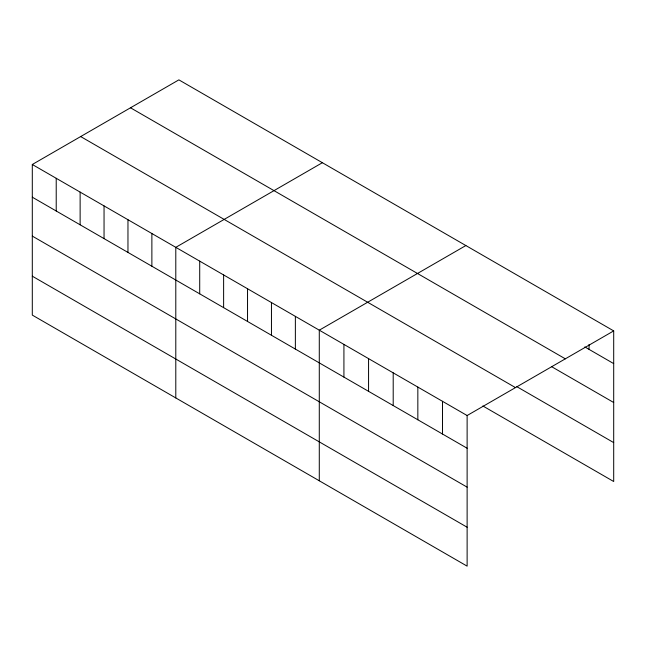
<?xml version="1.0" encoding="UTF-8"?>
<svg xmlns="http://www.w3.org/2000/svg" width="646" height="646" viewBox="0 0 646 646"><rect width="100%" height="100%" fill="white"/><g stroke="black" fill="none" stroke-linecap="round" stroke-linejoin="round"><path stroke-width="0.97" d="M32.3 164.488L467.123 415.531L467.123 566.138L32.3 315.095L32.3 164.488L178.877 79.862L613.7 330.905L613.7 481.512L482.853 405.971M322.37 162.711L175.793 247.337L175.793 397.936M465.863 245.553L319.285 330.179L319.285 480.777M467.123 415.531L613.7 330.905M584.808 346.926L613.7 363.609M130.508 107.793L565.331 358.837M551.676 366.71L613.7 402.515M516.84 386.679L613.7 442.607M80.669 136.564L515.492 387.608M32.3 197.191L467.123 448.235M32.3 236.097L467.123 487.141M32.3 276.181L467.123 527.225M589.063 344.431L589.063 349.381M442.486 401.303L442.486 434.007M417.841 387.083L417.841 419.779M393.204 372.855L393.204 405.559M368.567 358.627L368.567 391.331M343.922 344.407L343.922 377.103M295.367 316.37L295.367 349.074M271.457 302.562L271.457 335.266M247.539 288.754L247.539 321.458M223.621 274.946L223.621 307.649M199.711 261.137L199.711 293.841M151.875 233.529L151.875 266.225M127.965 219.721L127.965 252.416M104.046 205.912L104.046 238.608M80.128 192.104L80.128 224.808M56.218 178.296L56.218 211"/></g></svg>
